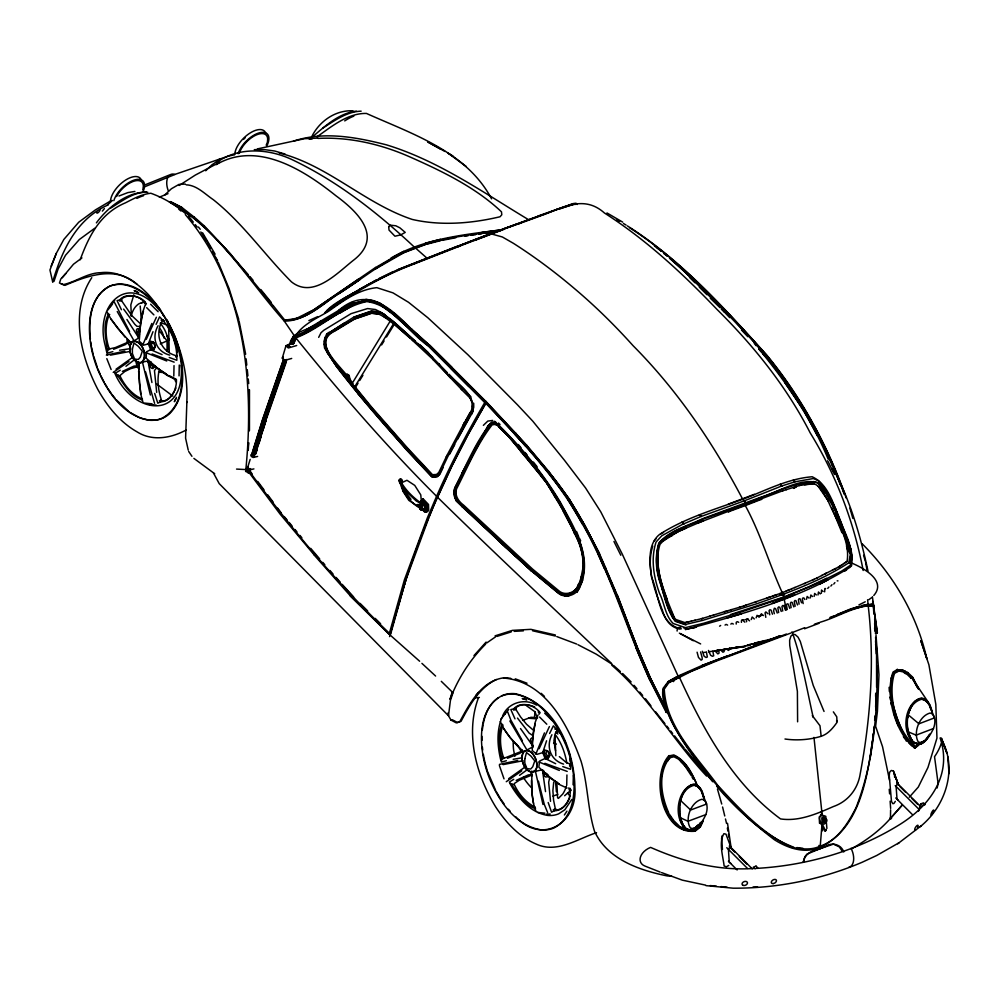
<?xml version="1.0" encoding="UTF-8"?>
<svg xmlns="http://www.w3.org/2000/svg" width="999" height="999" viewBox="0 0 999 999"><rect width="100%" height="100%" fill="white"/><g stroke="black" fill="none" stroke-linecap="round" stroke-linejoin="round"><path stroke-width="1.5" d="M736.213 624.063L736.226 622.365L737.25 621.64L738.711 622.302M741.42 622.365L741.433 620.679L742.444 619.929L744.867 622.202M570.516 758.378L570.591 769.292L562.762 766.583M790.933 633.029L716.408 661.038L691.046 671.503L668.706 682.866L664.273 689.035C665.821 726.585 696.827 756.593 717.769 785.364C739.61 808.99 762.349 833.915 792.082 847.464C801.435 848.95 811.388 850.436 820.241 846.078L822.077 823.576M751.248 619.542L752.185 617.007L754.32 618.993M756.131 617.832L757.067 615.309L759.19 617.27M582.842 562.012L582.917 556.356L580.656 545.666L574.188 532.554M906.93 726.148L907.017 720.341M907.217 720.154C906.505 728.333 907.492 738.261 914.659 743.481M559.078 783.903L551.098 778.596L538.848 767.207L539.522 761.101L545.079 758.466L548.064 758.528L549.512 755.531L547.864 751.373L546.153 750.336L544.805 750.299L542.757 752.622L536.85 754.382L532.217 750.511L533.091 733.216L535.152 723.601M890.609 809.839L890.446 818.406C879.445 830.906 865.908 840.746 851.435 848.85M719.018 651.535L718.993 653.259L717.831 653.87L714.997 650.886L735.589 647.851M728.671 511.7L745.529 505.519L744.842 501.298L742.694 499.25C713.373 443.381 677.697 390.559 633.091 345.704A539.323 316.483 69.3 0 0 574.413 288.536A633.179 371.566 69.3 0 0 513.324 243.269L502.347 236.975L491.258 233.903L457.667 246.89M531.793 771.128L531.868 792.282L533.503 803.483M877.197 666.196C877.359 714.123 873.601 762.974 855.918 807.979C847.864 823.401 837.786 840.396 820.241 846.078L818.968 845.454L820.441 848.401L816.945 849.762M876.123 693.269L875.636 707.092M876.46 693.493L875.748 710.214M876.61 687.3L876.523 648.701L875.586 637.374M875.611 696.415L875.698 693.331M679.37 806.093L679.882 818.056M679.37 811.825L679.52 807.392M186.888 401.673L185.589 438.136L188.237 450.112M154.808 366.296L153.022 368.556L151.349 368.144L150.025 366.683L149.5 362.25M566.708 785.376L566.933 774.962M797.614 721.815L797.389 691.383L789.734 645.429L789.635 640.322L790.871 636.213L792.794 634.353L795.167 634.59L798.039 637.15L800.299 641.445L813.223 685.401L824.038 711.438M173.801 376.036L174.026 365.634M146.254 358.279L146.378 351.848L150.649 349.7L153.821 349.7L155.207 346.728L153.559 342.557L151.91 341.496L150.549 341.458L148.339 343.856L143.719 345.13L139.236 341.196L140.559 323.738L142.557 314.148M94.68 228.284L79.308 239.548L65.534 255.245L58.117 268.956L53.996 281.331L52.672 281.83C62.025 250.599 76.136 219.156 108.217 204.87M248.252 450.387L248.664 442.794M658.304 551.173C655.681 574.338 665.821 596.753 674.337 617.582M135.789 360.327L136.488 364.385L139.236 367.132M248.064 448.788L248.501 442.744M874.649 720.366L874.987 715.933M349.001 379.483L348.738 375.599L347.09 374.438L345.367 374.9C348.564 381.718 351.561 379.707 348.476 374.762L347.09 374.438M532.267 741.882L535.102 722.589L537.962 715.109M730.906 863.548L729.245 862.05L728.433 849.4L729.769 847.189L731.418 848.663L725.986 834.153L723.888 833.69C718.568 842.681 722.976 856.006 724.138 866.033L726.485 866.757L728.758 865.409M548.576 776.698L545.604 776.985L544.28 775.511L543.931 771.003M743.78 650.024L702.035 665.471L678.646 675.799L679.208 677.372L678.508 676.972L622.327 554.233L600.811 511.913L585.551 487.949L564.485 460.302L532.767 421.153L517.544 404.882L468.056 354.882L427.809 317.719L408.529 302.297L392.982 292.869L376.848 287.662C358.504 289.473 343.107 300.949 328.546 311.288C314.523 319.792 297.078 326.461 292.095 343.631M179.046 375.874L179.271 365.047M573.089 784.789L573.376 775.361M245.629 471.565C254.67 383.279 245.192 284.228 185.315 214.585M553.733 782.067L552.884 790.621L553.583 800.187L555.332 808.815L557.017 809.939C563.249 809.19 567.17 803.333 569.68 798.089M139.41 332.53L142.358 313.187L144.905 305.831M534.378 717.981L535.077 711.875L526.411 705.669M826.91 828.446L825.786 816.333L824.887 815.983L821.815 817.831L822.115 823.75L824.787 829.257M154.658 393.406L157.805 403.209L160.527 401.86C171.328 401.573 176.923 388.948 176.423 379.408L170.03 376.024M803.496 862.087C804.12 855.519 809.864 851.26 816.008 850.112M870.279 757.242L872.339 741.008M872.714 738.061L873.276 733.641M873.65 730.681L874.225 726.261M874.362 727.871C868.193 769.492 863.311 827.209 820.104 847.239C804.844 854.108 787.674 848.163 774.35 839.709C753.483 823.638 733.591 806.28 716.595 786.076M803.258 861.95L804.445 857.941M851.198 562.524C853.883 543.081 840.072 525.811 835.164 507.667M482.33 729.844L483.017 725.262M793.805 847.227C756.106 832.991 728.621 799.412 703.383 769.08C686.9 745.454 663.336 719.867 663.448 689.422L667.919 682.742L679.295 676.96C703.571 729.994 732.554 783.641 780.544 818.918C798.938 821.69 816.882 813.76 833.403 806.543C848.114 801.423 857.929 788.985 860.239 773.676C870.529 718.443 874.812 661.55 868.181 605.581L873.501 605.481L873.788 614.023M535.389 807.254C525.936 802.709 518.531 793.868 514.235 784.415L514.373 783.478L519.218 780.281L532.092 774.937L530.781 773.201M142.432 399.051C132.23 394.855 124.376 385.489 119.88 375.624L124.75 371.528L130.682 368.643L138.786 366.396M907.055 720.566L907.941 714.585L912.062 704.819M907.691 717.245L908.166 714.347M324.4 341.608L325.05 337.625M941.82 739.01L946.84 752.996L941.882 740.159C957.541 768.993 945.616 805.506 921.403 825.674L919.904 826.822M679.632 804.657L680.406 800.336L690.646 810.014L706.63 804.033L701.91 792.432L703.446 797.602M679.432 806.318L680.619 800.099M703.308 820.691L700.349 826.935L695.192 831.18C661.4 835.176 650.449 775.848 668.968 755.631L670.429 756.83C657.33 772.614 660.926 795.266 668.668 812.637M581.143 577.085L582.929 568.131M167.482 350.624C169.905 341.034 166.521 330.569 160.202 323.177M142.882 314.036L143.431 311.139M636.9 647.215L651.011 679.869L667.257 712.2L666.283 712.487L667.482 711.638L651.273 679.782M128.446 339.947L128.371 343.931L130.619 347.29M937.149 787.999L938.111 783.491L934.54 756.705A14.148 3.584 -60.8 0 0 941.233 743.481M722.215 835.639L721.578 838.473L722.452 849.475M833.765 584.053L834.889 582.617M843.855 563.523L847.052 561.438C850.711 539.485 834.939 518.581 827.234 498.776M849.387 563.224L850.923 554.982L850.249 550.387L837.324 514.697L829.245 497.39L818.481 482.779C800.087 477.385 778.546 492.045 761.5 496.965L702.609 518.693C687.824 525.936 669.879 530.057 658.816 543.106C655.019 555.706 655.756 569.318 659.752 581.793C664.397 594.979 666.483 610.202 675.312 621.328L685.976 624.974M483.254 723.738C485.239 713.786 489.56 703.496 498.314 697.702M400.237 482.854L401.136 481.343L400.387 479.945M401.086 482.055L400.512 479.92L399.088 480.107M551.91 734.74C545.766 746.615 550.399 760.127 563.573 764.11M850.786 565.859C854.195 556.505 850.174 547.04 847.077 538.236M698.326 522.877L744.942 504.945C760.763 533.578 769.742 565.884 783.353 595.104L786.388 610.064M830.868 586.076L832.005 584.665M400.624 483.916L400.337 480.919L403.084 487.175L406.805 492.095L416.271 500.986L423.489 504.832C414.36 498.663 405.881 490.871 400.562 481.131M158.054 325.749C151.236 337.812 155.919 351.498 169.718 355.132M827.746 588.374L828.945 587.012M390.584 634.315L405.831 579.982L390.309 633.378L389.398 633.266L404.37 579.957L427.36 517.894L436.588 496.278C450.711 464.048 467.02 432.829 484.79 402.472L428.796 346.303L410.564 330.02M389.56 636.588C402.122 588.811 417.295 540.996 438.037 496.303L452.235 465.459L468.519 433.828L485.826 403.271M579.72 582.13L581.381 576.46M580.869 584.827C592.357 555.394 573.888 527.534 560.464 502.435C542.582 472.465 519.78 445.179 494.567 421.241M582.792 579.932L577.06 592.37M471.59 410.114L472.577 403.159L470.129 398.264M522.015 749.899L521.428 751.972L519.717 753.383L507.442 758.278M555.681 763.698L545.079 758.466L542.757 752.622L546.578 740.771M652.759 546.041C645.779 567.919 654.832 590.309 662.524 610.689C664.947 619.093 670.466 627.934 679.944 628.92M471.603 414.373L473.738 407.28L473.701 403.259M133.841 294.78L130.819 304.92L131.393 315.497M291.696 358.441L284.603 360.452L282.28 358.129L285.989 345.679L293.406 342.22M441.308 681.343L452.21 691.995L450 699.412C457.992 678.771 469.88 659.79 485.614 644.155M784.989 739.01C796.927 740.709 809.602 739.797 821.166 736.3L819.979 725.724L812.299 715.584M918.593 811.088L920.741 803.895L923.426 802.884L925.136 804.582L922.439 805.594L920.741 803.895M255.794 453.996L257.13 449.575M258.903 443.681L261.126 436.313M262.912 430.419L266.021 420.092L254.982 454.158M705.818 814.61C707.592 809.927 708.066 803.458 703.92 799.887L701.91 799.275C691.096 801.847 684.465 818.855 690.384 827.959L692.332 828.521C699.263 827.459 703.184 820.429 705.818 814.61L687.999 821.278L679.807 817.482C680.931 822.889 683.366 829.52 689.485 830.731M314.385 555.144L279.982 513.961L248.464 471.715L247.252 472.09L246.491 471.216L250.162 459.403M251.536 454.97L262.537 419.555L283.466 359.465M246.491 471.216L248.139 466.645M251.81 454.845L262.812 419.418L283.741 359.353M247.252 472.09L248.339 468.881M252.759 454.383L263.474 420.167M247.615 472.165L248.576 468.918M253.122 454.458L263.699 420.217M246.765 471.078L248.439 471.491L249.35 468.531M254.395 452.31L264.473 419.855L285.377 359.84M248.127 473.164L249.5 468.731M254.083 453.983L264.635 420.055L285.527 360.04M389.398 633.266C337.762 584.003 291.496 529.27 249.575 471.565L250.499 468.593M249.488 473.289L250.399 470.379M255.844 452.859L266.021 420.092M933.453 728.533C935.264 723.875 935.951 717.444 931.98 713.698L930.044 713.049C919.317 715.883 912.949 732.567 918.231 741.907L920.067 742.482C926.96 741.37 930.743 734.277 933.453 728.533L916.133 735.139L907.716 731.63C908.99 736.962 912.124 742.869 918.031 743.88L921.203 743.381L924.3 741.445L927.122 738.186M909.889 709.053L908.016 714.647L918.955 723.8L934.49 717.881L929.782 706.106L931.056 710.002M896.99 670.017L902.834 670.142L905.206 671.316M897.189 669.405L897.839 671.615L897.452 669.392L893.044 672.077C884.689 694.367 895.254 733.653 914.959 748.139L919.604 743.568M535.839 754.133L544.455 732.904M826.273 829.52L825.174 831.056M680.494 800.374L682.417 794.817M263.311 420.429L284.24 360.339M263.986 418.706L284.39 360.102M263.674 420.504L284.615 360.152M265.309 420.941L286.713 359.465M266.521 418.631L286.413 361.551M156.356 317.27L146.254 339.36M825.923 829.932L825.474 831.131L824.325 830.544C823.026 826.573 814.784 815.034 823.7 815.484M667.657 761.051L670.429 756.83M478.309 698.176C465.022 734.24 476.236 774.974 495.554 806.705C505.644 822.239 518.843 836.7 536.188 844.08C556.818 853.733 577.497 838.873 596.54 832.666M501.91 723.913C497.889 734.977 498.364 747.989 502.322 758.94L522.564 750.936M501.823 717.719C496.341 731.38 497.44 746.715 500.924 760.726M556.992 729.008L554.907 729.07L557.679 728.87L554.932 734.64L553.921 740.896L555.506 750.749M162.075 354.62L150.649 349.7L148.339 343.856L152.984 331.693M406.368 578.546L428.821 517.919M142.857 344.817L151.86 323.439M164.323 320.804L162.65 320.204C154.071 333.953 160.477 352.222 176.761 355.806L177.347 355.382L175.637 356.955L176.761 355.806M138.923 329.22L138.112 331.343L139.473 334.303M851.348 566.158L851.56 565.621A3.072 2.048 -61.3 0 0 851.685 565.084M549.413 726.56L539.11 748.726M420.542 509.265L421.628 506.481M830.194 617.919L850.436 609.74L867.769 605.082L868.106 604.208L850.736 608.878L837.237 614.485M429.395 516.471L436.863 497.714M51.099 266.134L56.356 253.284L63.836 239.46L78.721 222.228L95.429 209.89L111.401 200.487M293.419 343.119L295.854 337.887C320.816 328.446 340.372 307.068 366.72 301.586C393.294 304.92 407.979 332.255 428.796 346.303M503.021 724.949C499.275 735.102 499.962 746.927 503.384 757.092L504.12 757.642M56.356 253.284L49.95 269.992L52.672 281.83M96.379 222.864C107.63 207.642 126.486 192.083 146.279 192.095M109.103 315.072C104.795 325.462 105.494 337.787 109.028 348.301L109.778 348.851L115.26 347.615L127.273 342.495M289.71 344.468C292.095 329.295 311.8 330.819 320.679 321.066M289.985 344.368L293.906 335.701L294.418 336.95L307.143 330.956M291.633 342.645L294.043 337.1L306.206 331.106L352.547 303.521L366.333 300.362L374.288 301.71M291.209 343.768L293.506 338.361M291.433 343.818L295.117 336.7L292.432 343.494M292.183 343.531L295.042 336.788L292.307 343.743M293.107 344.38L295.854 337.887C340.234 392.857 386.513 446.378 436.588 496.278M293.806 343.544L296.553 337.05L308.491 331.418L354.832 303.758L368.643 300.662M159.503 369.393C156.556 379.495 158.441 391.158 161.676 400.886L162.662 401.148C167.919 400.649 171.466 396.079 174.026 391.87M891.12 678.284L892.944 674.263M311.388 137.437C318.756 121.691 335.164 109.865 352.972 110.814M703.096 820.541L700.174 826.685L695.279 830.718C662.449 834.327 651.273 775.998 669.842 755.818M80.182 259.79C89.061 235.527 100.437 213.311 125.474 202.822C133.491 198.714 141.721 194.193 150.824 193.244C163.237 197.727 175.187 204.683 185.24 213.349M549.7 777.547L548.663 782.317L550.536 801.335M420.179 502.247L423.214 498.901L428.509 504.495L428.683 510.002L427.672 511.613L425.562 512.025M446.416 456.58L438.511 473.014L436.563 474.912L432.08 475.124L408.691 450.237L371.253 407.629L339.435 368.132C330.831 358.054 315.622 338.486 334.515 330.844L353.983 319.031L371.266 313.124L378.484 313.923L383.678 316.608M472.664 410.951L447.689 456.868L439.373 474.288L437.062 476.535L433.716 477.122L431.705 476.735L406.456 449.85L358.179 393.968M443.081 467.619L439.872 474.313L437.512 476.623L432.03 476.81C398.726 441.758 366.571 405.532 337 367.245L324.538 348.014L323.963 343.094L324.812 337.887L326.76 334.265L354.033 316.983L371.566 310.989L377.672 311.651M701.223 822.002L699.325 825.986L694.867 829.657L690.321 830.306M576.261 589.048L578.733 583.753M580.506 585.439C578.146 594.954 564.86 599.625 557.579 592.569L531.056 570.591M176.486 397.327L174.338 401.71L175.911 398.688M326.461 334.64L345.005 322.64M156.081 324.375L159.578 316.858C171.066 327.934 177.46 344.355 176.823 360.277L169.231 357.48M502.46 716.408C507.38 702.921 524.512 697.639 536.525 705.132M571.765 799.475L564.885 809.727L558.703 813.823A61.389 36.026 69.3 0 1 547.727 815.409C530.444 812.799 518.206 798.014 510.027 783.653M174.675 390.584L175.949 388.012M318.669 337.375L321.016 332.717L323.813 330.257L351.061 313.661L367.557 308.566L375.449 309.515L381.98 312.824L393.069 321.166L431.481 356.381L447.402 372.777M549.612 733.478L553.346 725.873L560.739 733.741M446.278 456.768L447.015 455.407M462.812 425.674L463.548 424.313M463.349 424.637L464.135 423.226M664.672 764.31L665.796 762.2M446.79 455.744L462.924 425.524M449.65 454.17L454.707 444.655M457.604 439.223L473.189 410.926L472.515 412.075M461.925 473.201L487.549 426.785A10.115 7.805 87.8 0 1 497.539 424.088C529.458 456.705 558.953 493.031 576.51 535.551C586.463 551.56 590.159 592.694 564.16 595.429M478.796 441.708L454.62 488.486L453.908 492.245L454.47 496.69L456.293 500.949L462.637 507.167M578.371 584.665L579.994 581.393M909.789 709.203C912.037 704.283 915.796 698.676 921.815 698.626L925.049 699.65L927.934 702.16L930.294 705.993M929.17 734.852L924.275 741.845L920.928 743.943M929.919 733.928C927.646 738.998 923.688 744.692 917.482 744.492M682.205 795.054L684.839 790.409M700.199 822.714C698.114 826.985 694.143 831.018 689.06 830.718C672.165 822.764 675.861 788.223 694.043 783.99C701.173 785.589 703.583 793.793 704.233 800.187M463.848 423.688L464.572 422.44M465.709 420.429L468.231 416.034M469.093 414.498L471.778 409.815M401.948 482.829L402.41 480.119M467.395 417.457L470.179 412.624M464.223 423.014L466.271 419.468M121.553 300.649L121.99 298.614C128.846 293.506 139.71 296.091 145.255 302.01L144.443 302.148C138.936 295.504 126.286 292.757 119.955 299.6L119.768 301.149L121.553 300.649L131.781 315.634L139.698 323.039M533.016 729.894L526.56 724.263L520.516 716.882L515.896 709.452L516.346 707.404C520.242 703.97 525.936 704.382 530.644 705.556M577.21 204.47L575.774 203.234L573.164 203.596L538.224 215.946M264.897 422.24L265.809 420.754M390.172 321.166L351.898 383.853L352.984 383.891M109.84 306.73L114.685 300.524M358.029 383.229L355.594 387.187L354.508 387.15L393.556 323.726L394.642 323.776M359.652 380.582L362.912 375.299M381.63 344.905L384.066 340.946M386.513 336.988L393.831 325.087M504.607 714.46L508.728 709.427M673.451 681.618L674.924 679.233M145.417 305.145L146.353 303.646L144.443 302.148L144.605 303.721L145.542 303.134M426.186 511.088L427.472 507.804L427.147 505.269L422.24 500.249L420.417 501.486M500.711 719.442L505.369 713.473M564.373 814.984L566.945 811.163M91.783 277.66C69.605 311.326 80.532 356.094 97.84 389.473C107.305 406.356 119.955 422.165 137 431.83C152.273 441.558 171.079 438.199 186.189 429.995M107.805 310.09L112.475 304.121M539.073 714.21L540.122 712.649C534.465 704.982 521.203 701.011 513.948 708.541L513.673 710.114L515.896 709.452M895.329 801.36L893.868 803.521L892.731 803.621L891.483 801.46L889.26 775.549L889.56 772.352L891.27 770.454L893.393 770.953L898.501 785.139L893.393 770.953M576.61 588.174C572.664 593.706 563.636 595.579 558.491 590.484L532.542 569.043L463.586 505.119C458.516 501.448 454.408 495.292 456.568 488.861C467.669 467.232 477.21 443.943 492.17 424.812L495.217 424.413M576.423 588.798C572.427 594.83 562.737 596.915 557.255 591.52L531.293 570.054L498.414 540.147L456.643 500.511L454.932 496.515L455.069 488.811L462.35 473.613L487.699 427.522L491.008 424.35L494.655 424.001L497.127 425.075M151.286 343.681L152.422 342.083L154.42 343.594L155.282 346.703L154.133 348.301L152.135 346.79L151.286 343.681L153.771 342.719M868.256 605.094L867.407 606.268L873.501 605.481C854.407 605.681 837.811 617.232 819.854 622.315M668.131 681.668L678.646 675.799L668.131 681.668L663.061 688.386C660.726 701.448 668.681 713.823 673.888 725.262C682.729 743.094 694.867 758.815 707.205 774.312M666.932 598.826C660.789 581.543 654.133 562.737 660.002 544.38C666.745 536.401 676.835 532.255 686.201 528.084M804.944 856.717L806.518 854.644M663.523 540.746L678.583 531.418M109.74 314.523L108.429 314.31C101.861 326.398 106.718 340.397 107.642 353.084L112.837 351.623M102.36 211.114L104.395 208.604M825.286 823.426L825.948 822.627M62.138 277.759L73.476 264.223L81.943 257.904M475.699 695.641L478.496 692.382M654.283 540.846L656.093 538.736M542.757 752.622L544.805 750.299M684.64 790.609L687.799 787.05M695.454 827.484L697.552 825.261M698.626 824.637L695.804 827.846L692.744 829.707L689.622 830.119L686.113 828.72L681.256 822.327M698.788 824.824L695.754 828.258L692.432 830.269M902.234 805.044L890.446 818.406L902.259 805.107M909.277 797.214L918.293 787.075L927.971 767.444L936.95 738.111L935.826 704.37L928.908 664.797L920.803 640.659L926.797 658.603C916.845 614.81 893.718 575.337 862.1 543.718M473.976 655.594L486.113 642.082M327.085 310.527L343.082 298.838L376.036 280.107M148.339 343.856L150.549 341.458M65.822 273.601L60.802 278.996L59.453 283.017L63.374 284.59C76.274 281.793 87.213 272.864 100.849 272.677C119.53 270.467 135.876 281.518 148.214 294.43C174.238 323.801 188.761 363.161 186.801 402.535M287.687 345.404L287.475 346.715L290.01 346.641L288.736 345.367L287.687 345.404L289.485 347.202M282.28 358.129L283.229 357.105M248.052 466.583L247.103 467.607L249.425 469.93L253.921 468.893M873.788 595.491C887.324 580.069 861.65 567.17 850.823 562.687L851.598 563.623A3.072 2.048 -61.3 0 1 851.71 564.073M421.853 500.312L423.214 498.901M569.38 791.558L564.622 795.741M325.786 311.788L324.563 312.999C352.672 293.606 382.392 275.637 414.622 263.786M438.736 472.652L436.85 474.475L432.517 474.7L407.48 447.939L371.753 407.255L354.52 386.151M483.366 425.349L487.799 421.091L492.719 420.442M491.383 424.425L488.124 427.56L479.445 442.357L462.787 473.613L455.532 488.798L455.382 496.341L457.067 500.262L498.813 539.86L531.693 569.767L557.642 591.233C562.599 596.091 570.167 594.655 575.124 590.646M205.694 170.767L211.938 164.823L220.492 159.028M164.373 195.305L171.428 188.736L178.946 184.415L185.327 184.078M107.255 205.145L112.388 200.499M313.137 136.314C325.674 125.549 339.248 113.174 356.306 111.126M328.958 332.317L326.76 334.265M679.295 676.96L667.919 682.742M867.332 604.882L873.401 604.108L873.925 613.374M500.112 230.819C471.665 234.927 442.357 237.138 415.459 247.977C387.025 257.617 364.136 277.959 338.936 293.569L359.865 279.508L338.936 293.569C323.351 303.584 308.803 318.206 289.485 320.267M824.387 824.05L820.204 823.139L820.978 822.489M161.676 400.886L160.527 401.86L159.34 400.849L160.989 400.012M109.778 348.851L108.416 349.975L107.705 349.076L109.028 348.301M132.642 341.72L138.824 337.887L136.314 330.257L137.225 328.746L140.022 329.033M694.78 830.119L699.5 826.235M850.486 567.032C800.361 598.326 742.207 614.248 685.601 629.545M134.927 359.365L125.949 366.258M317.033 136.788C331.581 126.536 347.902 112.999 366.446 113.436C412.225 134.016 466.346 151.361 491.558 198.851M705.943 885.638L733.166 888.186C777.322 888.423 821.39 879.52 862.05 862.312L876.697 855.494L899.125 842.706M897.714 843.793L921.403 825.674M390.309 633.378L389.111 634.278L350.249 595.741L314.273 555.157M917.444 744.842L915.534 746.278C896.777 731.443 887.124 695.666 894.492 673.476L898.051 671.303M918.843 745.067L915.696 747.427C905.406 742.082 901.697 729.495 897.577 719.305C892.706 704.745 886.737 687.349 893.993 672.627L897.989 670.192M249.263 472.589L250.462 471.69L252.285 474.113M868.83 599.712L871.59 597.677M519.542 775.336L526.523 770.217M556.018 809.689L551.573 812.224L548.189 802.522M128.946 361.476L113.212 372.427M513.736 779.32L509.353 782.105C517.619 791.22 523.101 804.195 535.601 808.815M132.505 357.43L116.059 369.193M120.205 370.217L115.584 373.089C123.476 382.704 129.395 396.203 142.42 399.975M521.803 770.841L506.268 781.717M570.616 765.159L569.53 765.921L571.103 764.61L565.884 762.2L559.34 756.605M525.437 766.757L508.653 778.658M339.81 292.819C322.552 303.309 305.894 321.166 284.328 321.116C247.814 280.257 218.431 228.846 169.355 201.91M486.625 643.031L495.529 636.863M306.406 313.911L313.524 310.04L375.587 267.445M730.831 624.088L731.88 623.364L733.341 624.038M734.502 647.702L733.466 648.413L731.992 647.739M739.173 647.34L740.209 646.615M216.171 164.673C257.267 140.384 303.733 169.992 335.914 195.742C359.303 212.887 383.291 237.762 352.984 260.627C336.613 273.614 313.037 298.951 291.446 281.855C264.723 255.12 243.019 223.289 213.274 199.663C204.895 194.043 196.815 185.177 186.214 184.84M110.24 208.341C121.616 201.486 133.891 191.358 147.777 192.258M323.089 127.922C334.615 120.567 347.04 111.526 361.151 111.164M329.732 309.091L344.18 299.875M218.456 161.264C239.785 146.878 268.494 148.826 291.159 159.203C337.138 180.881 377.622 212.712 414.56 247.302L414.722 248.601L403.808 252.722L375.612 268.893M151.036 361.925L151.299 365.047L153.147 367.095L154.72 366.046M359.091 278.709L313.561 309.94L296.803 318.206M499.4 764.41L517.707 760.501M719.592 626.186L720.654 625.474M838.685 566.92L842.482 564.51M841.233 565.334L838.336 567.107M793.393 487.999L796.166 486.188M793.83 488.399L796.24 486.825M842.02 564.71L844.317 563.324M179.183 185.464L195.292 175.087L219.792 162.2M106.344 355.12L124.838 351.149M725.037 625.074L726.111 624.387L727.609 625.099M806.817 854.182L823.763 847.164M914.972 701.448L918.193 699.437L921.503 698.925M920.866 743.019L923.95 741.083M924.112 741.058L920.903 743.069L917.594 743.593M375.562 267.557L403.758 251.298M845.017 562.712L847.065 561.463M340.322 312.912L354.021 304.658M894.867 672.127L897.514 670.516M571.515 593.768C593.731 575.287 580.744 540.859 568.843 519.905C550.936 484.078 525.037 452.859 497.152 424.375A9.94 7.667 87.8 0 0 487.325 427.035M687.549 787.312L691.021 785.089L694.305 784.665L697.439 785.776L700.212 788.386L702.422 792.332M695.616 827.459L692.394 829.332L689.185 829.819M353.646 317.395L371.203 311.376L378.771 312.2L384.79 315.309L395.604 323.464L415.534 341.271M305.582 330.095L352.247 302.372M305.994 331.393L321.241 322.29M306.281 331.581L340.172 311.263M295.042 336.788L293.157 336.363L294.28 337.325L307.192 331.256L353.546 303.659M338.561 310.427C367.582 285.602 390.584 308.167 411.988 329.558M339.011 311.713L352.31 303.821L367.332 300.499M339.298 311.9L352.597 304.008L366.308 300.861L373.214 302.06M668.706 755.968L673.763 754.932C686.688 760.776 692.844 775.037 698.214 787.349M686.213 767.182L678.621 759.19L673.975 756.792L670.142 757.654M320.841 322.465L339.398 311.538M917.244 687.337L912.137 677.846L911.15 678.309L912.124 677.834L907.941 673.751L904.482 672.015M358.716 289.86L363.174 287.25M844.792 571.078L846.59 570.029M661.013 533.878L663.523 532.442M364.073 286.925L371.278 282.817M821.64 814.672L819.205 816.982L819.53 823.276L822.09 823.738M353.683 292.819C344.48 298.226 332.442 303.958 326.024 311.513M503.384 757.092L501.698 758.004L501.411 762.1L506.368 760.726M555.432 733.041L559.215 731.006M828.109 579.77L819.242 584.403M824.287 574.25L826.373 573.201M826.048 573.364L821.665 575.536M372.889 281.943L398.701 269.255L457.53 246.104M390.996 258.054C424.775 238.311 464.423 234.69 502.397 229.683M532.879 737.125L530.556 739.085L530.631 741.108L533.254 746.653L526.935 749.962L509.84 720.991M496.378 679.495C479.333 687.562 469.555 705.306 461.038 721.315L457.579 722.552L452.347 719.792L450.999 720.079L448.489 715.759L219.206 483.616L213.511 473.089M832.342 570.167L834.64 569.005M822.115 575.337L816.495 578.221M118.968 196.004L127.86 192.595L134.89 191.433M817.12 577.934L813.71 579.507M122.353 371.403L133.953 366.121L136.051 365.934L139.123 368.993M378.946 278.559L393.319 271.541M834.977 568.806L838.798 566.895M834.19 569.205L835.439 568.606M825.911 573.401L832.804 569.967M516.208 780.394L528.259 774.924L530.444 774.712L532.28 775.736M858.878 604.944L865.234 601.785M826.635 578.259L808.066 587.125L784.015 596.927L730.444 614.597M555.332 808.815L553.246 809.814L554.52 810.788C565.147 810.526 571.391 798.014 570.192 788.423L568.369 788.049M293.906 335.701L294.318 337.3L307.192 331.256M821.166 736.3C828.009 734.015 832.741 728.358 836.787 722.689L836.638 720.579M678.596 676.56L715.846 660.589L786.325 634.065M812.886 579.845L794.567 587.637M308.853 320.617L317.794 316.596M160.24 343.918L167.045 340.896L159.703 331.318M703.009 520.904L679.907 530.744M819.342 623.189L804.57 628.758M143.544 187.225L176.311 173.926L228.434 156.094L234.378 154.808M784.015 596.927L782.766 592.507L786.575 590.884M812.437 580.044L814.16 579.308M796.315 484.652L783.129 488.811L745.566 503.696L702.547 519.255C687.849 526.423 670.117 530.569 659.04 543.419C655.406 555.407 656.031 568.406 659.715 580.294C664.485 593.793 666.57 609.34 675.399 620.903L685.701 624.425L702.796 620.342L756.942 603.696C788.561 592.644 820.554 581.093 848.775 562.812L850.274 554.82L849.375 549.525L835.326 511.138L826.41 494.255L818.081 483.329L813.835 481.543L796.328 484.652M786.126 591.083L788.236 590.172M397.452 269.955L486.126 235.202L538.536 216.046M804.47 583.641L805.406 583.241M794.567 594.954L772.202 603.396M789.023 589.872L792.157 588.573M835.838 615.197L857.279 606.818M787.786 590.372L789.485 589.672M145.729 184.553L168.856 175.225M159.328 197.153L167.994 193.669M819.929 848.725L833.466 844.105L839.272 846.865L842.482 851.485M783.116 490.609L746.315 504.483M702.035 665.471L726.385 656.268M791.707 588.773L795.029 587.437M784.827 593.818L780.694 595.379M785.888 596.69L781.705 598.276M413.711 264.123L459.59 246.166M474.625 240.434L504.345 229.208M754.357 494.318L728.246 504.17M763.873 642.032L779.982 635.726M458.066 246.316L399.413 269.393C373.826 281.069 347.265 294.842 326.049 312.038M745.529 505.519L761.438 499.313M743.818 649.862L779.932 635.913M791.77 632.042L792.319 632.517L804.707 627.697M760.976 499.525L761.8 499.175M824.974 846.727C831.493 841.795 841.133 844.192 843.768 851.972M782.929 592.444L781.268 593.081M457.767 246.216L471.54 240.971M472.939 240.434L517.494 223.863M458.578 246.116L472.964 240.634M473.688 240.359L486.663 235.414M416.084 248.089L425.636 244.48M296.691 345.504L288.311 348.002L285.989 345.679M255.644 452.659L251.76 454.133L250.811 455.157L251.373 456.531L253.134 457.48L257.63 456.431M252.297 456.193L254.508 455.357L254.308 456.668L251.985 455.432L254.508 455.357M669.168 536.75L672.09 535.639M781.505 592.994L779.782 593.631M547.539 756.393L549.363 756.68L549.7 754.133L548.226 751.31L546.391 751.023L546.041 753.558L547.539 756.393L549.712 755.569M501.548 229.62L486.7 235.19L520.966 222.977M502.897 229.121L558.341 209.066M522.614 720.404L530.993 717.282L537.674 717.769M552.959 796.128L557.804 794.305M728.271 511.85L729.158 511.538M830.082 617.345L834.477 615.759M519.043 223.701L541.383 215.584M542.807 215.085C563.861 207.03 584.353 195.03 604.432 212.987C646.228 239.785 682.754 273.564 716.945 309.353C753.758 345.791 786.5 386.551 810.164 432.817C836.175 475.137 853.845 521.74 863.173 570.491M766.857 598.076L773.313 595.804M770.429 596.815L745.366 605.357M814.372 624.275L818.506 622.802M113.586 349.3L125.399 344.58L127.035 343.194L127.123 338.748M559.827 208.916L571.952 204.633M556.68 209.478L576.723 203.546M294.318 337.3L295.167 336.988L284.328 321.116L286.051 319.992L284.777 320.005M772.826 595.966L774.612 595.354M755.094 602.247L756.206 601.885M743.731 605.918L745.866 605.207M774.113 595.516L776.36 594.767M775.861 594.929L779.944 593.568L782.816 594.617L783.953 596.952M141.371 302.809L144.068 301.91M144.505 301.873L139.123 303.659A36.464 21.404 69.3 0 0 131.144 316.208M744.23 605.756L739.173 607.392M758.129 616.146L762.487 614.747M153.147 367.095L155.644 366.308M786.113 489.747L796.24 486.476M495.104 635.839L512.375 630.381L530.894 629.345L555.382 635.002M496.953 636.413L511.238 631.892M568.556 205.282L571.003 204.533M782.654 490.809L786.563 489.535M702.185 618.518L710.339 616.008M724.45 611.713L725.499 611.388M713.286 615.122L724.937 611.55M701.523 618.718L702.684 618.356M709.852 616.158L713.773 614.972M727.235 610.901L731.468 609.615M795.791 486.675L800.074 485.339M739.934 607.155L730.981 609.777M741.47 613.786L726.748 618.069M724.999 611.538L727.734 610.739M667.532 712.012L666.695 712.25L650.474 680.294M799.625 485.539L801.548 484.927M533.866 771.715L542.407 769.73L543.731 773.288M692.844 628.121L696.415 627.135M347.54 374.413L345.367 374.9M140.01 326.611L136.875 326.273L134.815 324.288L123.626 309.091M745.704 619.542L748.026 618.918M140.847 362.412L147.989 360.964L149.4 364.498M133.441 341.321C142.57 340.497 148.489 356.93 141.221 362.5L139.136 362.837C131.019 360.377 127.685 349.575 131.081 342.532C138.037 337.774 143.931 347.914 144.468 353.858A11.389 6.681 69.3 0 1 138.486 362.737C130.807 359.652 126.486 347.39 132.78 341.221L134.153 341.134M425.399 243.219L440.484 239.36M427.147 244.093L440.759 240.609M673.476 616.583L675.911 619.505L685.064 622.677L688.948 621.69M293.394 141.171C323.676 131.019 356.119 137.175 386.213 144.78C438.024 160.527 482.392 191.933 528.334 219.555M399.612 479.62L399.55 482.33M422.24 500.249L422.365 500.212A8.866 5.619 76.3 0 0 421.353 501.261M773.663 638.448L754.17 643.219L765.808 640.784M292.145 319.193L284.752 320.105L273.351 305.781M749.924 645.342L715.134 650.861M691.083 621.228L695.154 620.204M257.267 148.938L304.645 138.686L317.982 138.099M694.655 620.367L702.01 618.556M685.039 622.652L691.57 621.066M514.235 784.415L512.35 784.864L512.15 783.728M292.108 319.293L296.84 318.107M110.477 355.144L130.12 351.398M352.722 303.646L367.345 300.175M503.071 764.61L523.039 760.726M876.51 632.979L877.347 632.829L872.389 596.653M861.887 605.556L873.401 604.108M504.795 677.697C481.755 680.169 469.717 703.508 459.79 721.665L456.331 722.901L450.999 720.079M694.23 627.597L685.277 629.445M119.88 375.624L118.369 375.936L118.257 374.762M741.608 620.354L744.342 619.817M822.065 823.101L820.204 823.139M442.27 240.322L455.856 237.725M747.464 645.029L757.891 643.081L747.314 645.042M735.239 647.277L738.261 646.715M513.186 759.302L521.628 757.879M119.593 350.224L130.644 348.589M572.002 204.221L575.461 204.408M703.746 652.497L706.443 652.097M708.553 651.81L745.404 646.44L715.184 650.824M669.355 755.581L670.204 756.255L674.213 755.669C685.526 760.714 691.296 772.826 696.365 783.478M464.997 236.201L468.069 235.752M471.141 235.314L475.749 234.64M478.821 234.203L481.893 233.754M804.532 484.69L813.361 483.441C821.016 486.088 824.15 494.905 828.446 501.136L818.356 486.525M690.709 785.376L693.98 784.952M486.288 233.179L490.684 232.605M493.618 232.23L496.54 231.843M495.516 421.74L491.496 422.265C475.711 441.471 466.308 465.571 454.857 487.612C453.471 492.232 454.308 497.14 456.693 501.286M481.693 232.467L502.372 229.782M801.098 485.127L814.347 483.766M678.508 676.972L677.772 677.072L679.208 677.372M877.347 632.829L872.676 601.223M875.249 633.129L876.76 632.954L875.524 623.913M515.796 708.341L510.851 709.59L514.985 718.855M482.679 233.104L496.278 231.656M568.106 595.167L564.472 595.491L560.626 594.405M309.24 139.223L312.138 138.961M317.932 138.411C349.263 136.801 380.844 144.118 409.428 156.718C441.845 171.041 475.736 187.387 501.486 211.85L501.798 214.76L500.049 216.758C471.628 223.501 440.959 226.036 412.237 219.43C364.86 203.646 328.172 165.335 279.258 152.972M565.147 596.116L568.968 595.766M474.75 697.789L479.383 697.489M150.649 349.7L153.821 349.7M514.198 631.356L523.389 630.844M680.806 627.397L678.483 627.509L677.285 629.495A3.072 2.048 -61.3 0 0 677.135 631.043M545.079 758.466L548.064 758.528M121.453 299.538L117.07 300.587L121.453 309.752M249.538 469.155L250.587 469.118M422.24 504.682L417.307 504.57L421.328 508.566M754.033 868.431C718.293 871.078 683.054 861.75 650.599 847.389A14.148 9.478 -24.3 0 0 640.434 857.13A14.148 9.478 -24.3 0 0 645.017 866.096L660.152 872.077M757.08 868.356C806.38 865.459 855.444 851.573 897.751 825.748C929.033 807.042 952.871 775.611 940.121 737.999A14.148 3.584 -60.8 0 1 941.682 741.67M753.034 887.012L757.604 886.887M156.181 405.094L148.564 404.295M546.528 814.098L550.224 814.01M254.283 149.663L264.723 149.638L274.737 151.024L285.04 154.058M246.89 469.63L236.551 469.08M544.942 813.198L537.612 812.424M152.048 403.846L144.718 403.084M837.174 580.844L837.961 580.869M898.276 800.311L897.027 799.225L896.103 786.45L897.152 783.953L898.101 784.14L894.405 774.038M825.624 588.586L824.799 588.561L824.662 591.87M547.452 775.236L545.978 773.226L548.314 775.261M162.65 320.204L161.014 320.105L163.337 320.067M528.496 718.219L535.189 718.706M671.778 876.31L667.157 875.911C639.185 870.229 607.017 859.103 594.442 831.068C587.512 808.328 587.912 784.165 581.093 761.338C568.406 725.836 545.904 681.306 503.546 678.046M710.202 885.576L716.333 886.163M720.941 886.6L727.072 887.187M158.529 372.065L164.598 372.702M506.281 677.859L510.751 678.346M796.84 847.577L802.884 848.288M249.575 471.565L250.462 471.69M897.776 669.705L903.346 670.429M900.136 670.853L902.759 671.203M898.101 670.816L905.032 672.327M890.159 817.919L891.52 818.556L889.659 818.755M378.808 314.086L371.653 313.286L354.42 319.18L335.09 330.894C308.167 343.656 347.252 370.504 352.61 383.753M683.566 627.847L686.313 628.296M681.355 628.808C658.453 624.787 659.215 594.155 651.535 577.047C649.712 563.086 647.24 544.43 659.565 534.428C685.039 518.019 714.447 509.527 742.694 499.25C765.409 490.671 787.612 478.683 812.187 476.76C830.119 485.127 834.452 508.666 842.12 525.462M686.35 829.632L688.998 830.082M400.499 482.842L399.038 481.106L399.712 479.133C402.897 478.846 401.323 485.526 399.538 482.117M365.921 299.275L373.027 300.512L380.032 303.084L394.305 313.773M371.541 300.911L374.338 301.398M366.496 300.474L373.451 301.698M366.046 300.674L372.977 301.873L380.032 304.57M371.403 301.161L374.175 301.673M526.485 699.412L522.252 698.551L526.748 700.012M705.606 885.139L682.317 880.144L661.538 872.577M532.554 630.756L555.344 636.026M154.395 366.446L155.794 366.783M424.725 510.764L426.623 509.228L426.91 506.306L421.853 500.636M424.737 511.413L425.399 511.588M424.612 511.451L426.311 511.063L427.197 509.665L427.023 505.294M921.328 698.925L923.613 699.587M924.774 700.212L921.677 699.238C905.494 703.521 904.02 728.271 912.137 740.484M914.41 742.594L917.694 743.518M917.894 744.492C899.799 737.949 903.158 702.21 921.553 697.964C928.758 699.238 931.543 707.329 932.329 713.736M566.883 787.986L559.74 784.69L544.692 773.214M531.98 705.993L534.627 706.855M553.583 743.156L556.368 744.093M140.971 418.194L149.326 420.217L158.317 419.717A72.677 42.645 69.3 0 0 169.88 413.424C184.203 398.638 184.228 375.824 180.807 356.793A71.578 42.008 69.3 0 0 174.575 335.527L168.956 323.451M173.814 378.708L166.995 375.287L151.836 363.861M158.154 368.631L156.443 368.044L154.458 370.579L156.681 392.357M693.806 784.964L697.052 786.051L699.762 788.598L701.985 792.707M697.152 786.338L694.155 785.264C677.984 789.422 676.435 814.073 683.953 826.523M686.301 828.683L689.298 829.744M160.814 322.689L167.807 325.249M375.724 301.898C396.853 311.775 411.65 331.83 429.957 345.991M375.649 302.21L381.131 304.22L394.193 314.048M373.301 301.573L380.182 304.096L393.381 314.048M533.104 735.739L529.133 733.091L517.482 718.069M515.222 678.821L527.01 683.216M556.768 636.563L576.723 644.068M559.34 770.441L538.948 761.962M700.636 643.93L679.357 633.166M137.238 291.758L134.141 290.559L138.674 292.707M166.746 360.989L145.966 352.647M61.114 283.816L64.972 285.377C87.487 275.687 115.834 265.384 137.038 284.303M152.048 353.971L174.163 362.15M820.579 814.859L821.665 815.309M544.905 763.323L567.22 771.428M176.136 205.594L180.095 207.293M400.587 478.808L401.561 479.233M494.368 423.913L497.514 425.412M175.936 205.682C204.845 222.253 225.861 249.937 247.989 274.338M383.504 316.533L386.188 318.182M139.76 417.769L130.045 412.462M903.92 671.765L907.404 673.451M904.657 671.003L908.216 672.789M904.32 673.026L907.129 674.4L911.2 678.371M914.06 747.702L914.959 748.139M170.442 202.66L178.646 206.743L189.498 215.684M385.239 314.935L379.195 311.813L384.028 314.31M170.354 201.573L181.868 207.442L194.193 217.12M170.317 201.673L181.843 207.542M578.021 644.742L596.141 654.108L612.412 664.46M683.94 828.833L685.014 829.42M683.291 829.295L684.44 829.894L682.105 828.533M681.081 634.053L693.256 640.709M441.009 149.35L427.809 141.995L444.955 151.461M448.926 153.759L466.308 166.521M420.591 508.503C411.039 503.334 401.998 491.983 400.137 482.704M422.952 510.027L421.778 509.178M447.602 152.959L452.884 155.969M108.429 314.31L109.153 314.735M606.98 212.962L622.702 222.128M617.02 219.755L619.605 221.254M623.476 223.514L626.061 225.025M680.456 826.747L682.779 828.146M214.698 473.763L193.881 458.379M557.017 592.057L560.901 594.455M416.558 505.457L408.803 500.349L402.722 490.884L402.485 488.111M627.335 225.874C681.081 259.89 724.088 307.904 766.458 354.682C801.51 397.252 828.109 446.153 846.253 498.126M629.582 227.697C682.205 261.501 724.437 308.803 766.146 354.795C800.174 396.216 826.398 443.531 844.392 493.981M166.483 374.438L158.554 369.118L145.866 357.904M159.216 369.355L169.268 376.273M384.365 316.933L396.228 325.886L410.164 338.174M156.781 384.103L172.914 396.116M379.82 304.395L393.069 314.385M657.042 247.74L661.75 251.386M654.395 245.904L661.463 251.361M663.811 253.184L667.344 255.919M663.661 253.371L667.394 256.231M128.859 411.551L116.121 399.637M410.402 338.361L395.829 325.649M174.126 378.846L176.249 380.519M178.809 209.216L180.969 211.014M557.267 592.095L531.293 570.616L498.414 540.709M544.667 713.149L552.16 720.641M150.624 304.245L158.117 311.725M924.674 699.912L927.497 702.372L929.857 706.38M924.412 699.899L927.572 702.634M194.231 217.02L203.946 225.662M505.931 547.514L462.087 506.668M415.459 247.977L426.973 258.167M613.548 665.471L620.342 671.515M622.614 673.526L631.143 681.93M611.75 665.184C648.838 697.052 673.239 740.609 706.593 776.073M411.263 328.746L430.094 345.729L451.735 367.157M410.951 329.745L429.195 346.029M393.206 312.999L429.12 345.08L451.585 367.407M393.256 313.948L411.064 329.845M392.882 314.21L410.739 330.169M672.277 260.115L675.749 263.249M680.381 267.42L732.117 318.269M669.667 258.004C740.759 320.916 807.904 393.256 840.109 484.365M669.505 258.192L690.546 277.11M410.127 338.249L412.912 340.622M424.65 505.681L419.742 502.247L420.866 501.023L425.874 506.543L425.611 509.215L424.238 510.726L422.015 508.591M428.621 352.847L419.755 344.643M515.621 816.683C542.157 845.441 577.859 823.126 574.9 787.212C574.263 749.612 555.157 703.259 515.309 693.706A71.578 42.008 69.3 0 0 502.172 695.604C480.182 706.88 479.333 736.088 483.329 757.392A73.501 43.132 69.3 0 0 489.535 778.583C498.938 800.986 515.184 825.424 540.859 829.869A73.501 43.132 69.3 0 0 553.958 827.971C575.561 816.645 576.111 787.662 572.252 766.608A73.501 43.132 69.3 0 0 566.033 745.429C556.63 723.014 540.409 698.588 514.71 694.143A73.501 43.132 69.3 0 0 501.61 696.041M505.407 547.04L531.605 571.078L456.518 500.949M419.63 661.238L390.122 635.039L350.137 595.766M421.915 663.361L435.601 676.048M417.819 343.406L432.654 357.242M412.3 340.209L433.379 359.827M696.803 786.026L699.837 788.873M146.691 307.68L153.883 314.872M686.625 829.045L683.628 826.161L680.019 817.432M541.183 693.318L544.467 696.415M539.585 717.02L546.79 724.213M137.425 334.315L139.023 335.851M908.878 742.744L912.124 745.903M468.893 386.513L450.861 368.344M907.691 672.489L912.636 677.135L918.943 689.36M678.496 758.616L683.878 763.91M680.868 761.4L683.878 764.347L691.308 775.674M679.295 826.061L673.763 820.629L669.205 813.91M673.763 821.727L668.331 814.085L665.022 806.393M674.737 822.676L678.621 826.485M499.425 427.335L508.891 436.613M499.188 427.272L508.379 436.313L528.658 460.402M429.445 344.98L486.413 401.96M429.083 345.941L485.539 402.285M428.708 346.216L450.524 367.794M498.513 423.039L500.037 424.55M496.89 425L499.812 427.684M353.621 596.977L342.232 584.403M360.09 603.396L367.644 610.889M375.199 618.381L380.594 623.738M690.346 276.985L725.449 311.825M689.472 277.335L694.929 282.754M699.288 287.1L706.93 294.693M710.264 298.189L720.017 307.717M721.328 309.19L724.4 312.237M896.702 782.692L920.728 806.692M900.099 786.737L905.556 792.195M912.112 798.738L917.569 804.195M895.229 785.576L919.242 809.565M895.778 797.964L912.149 814.335M729.332 845.928L752.259 868.843M729.445 846.702L734.902 852.159M739.272 856.518L746.915 864.16M726.76 847.714L747.502 868.443M728.396 861.213L737.137 869.942M450.836 366.571L486.263 402.21L467.882 434.64L451.598 466.271L437.4 497.115C494.605 553.309 553.396 608.129 611.425 663.311M450.374 367.669L485.202 402.597M523.613 751.997L510.252 737.786L503.808 728.683M471.066 397.015L449.001 374.225M461.276 389.31L470.342 398.339M452.21 691.995L452.972 692.769L450.412 700.561L448.489 715.759L448.076 712.911M438.861 363.611C447.764 379.72 474.075 388.511 473.089 409.328M433.116 359.715L450.724 378.059M737.449 323.876C781.742 368.119 816.033 421.79 839.023 479.945M725.262 311.713L755.306 343.194M724.387 312.05L729.707 317.657M741.433 329.982L747.839 336.7M461.7 389.598L448.251 375.537M422.29 499.388L427.46 504.857L427.609 510.102L426.623 511.663L424.637 512.05L419.468 506.593M152.697 349.575L150.424 346.378L149.85 342.42M203.983 225.562L230.657 254.171L273.326 305.881M131.606 343.656L117.707 328.309L111.214 319.218M485.864 401.311L515.896 433.466M485.551 401.423L515.734 433.716M485.439 402.21L526.298 446.153M485.064 402.485C520.691 440.397 557.679 478.296 582.692 524.375C610.938 573.826 626.498 628.97 650.037 680.569M217.258 239.797L230.619 254.27M159.291 310.152C127.51 270.741 94.043 305.844 105.307 345.904A61.389 36.026 69.3 0 0 107.492 354.845M782.766 592.507L784.215 594.08M508.329 809.24L510.127 811.188M515.397 432.854L527.16 445.804M515.084 432.979L526.985 446.029M514.56 434.003L525.836 446.353M411.014 499.338L402.222 488.224M528.121 459.852L547.002 483.404L563.149 510.626M833.341 711.862L836.762 716.845L837.037 721.84M517.994 746.528C511.063 739.01 504.12 731.068 500.287 721.453M319.68 558.878L310.689 548.351M322.764 562.362L324.812 564.685M329.932 570.479L333.017 573.963M336.089 577.434L340.184 582.08M779.944 593.568L781.355 595.167M707.242 775.299L712.861 781.767M125.125 337.175L111.189 319.53L107.23 312.175M249.987 276.673L252.984 280.157M569.03 789.622L570.104 790.871L571.153 790.321L570.591 789.31M634.015 685.302L636.9 688.673M639.772 692.057L642.644 695.429M525.037 452.497L527.022 454.832M520.491 451.073L541.52 476.411M755.119 343.094L765.958 355.769M754.233 343.419L756.168 345.704M759.065 349.138C786.513 382.729 811.663 418.756 828.134 459.115M759.065 349.3L761.001 351.586M762.936 353.871L764.872 356.156M685.227 749.275L706.243 774.125M547.027 758.378L544.88 755.144L544.193 751.223M526.71 445.254L548.713 471.441M526.411 445.379L548.526 471.665L569.243 499.388L583.728 523.951M526.223 446.091L547.852 471.79M284.24 516.57L287.188 520.104M289.136 522.452L292.083 525.986M295.017 529.52L296.978 531.88M299.912 535.402L301.873 537.762M518.356 444.53L521.066 447.814M510.214 438.311L521.615 452.11M260.764 289.498L271.204 302.36M709.078 776.66L712.836 781.368M111.838 394.28L115.26 398.564M160.589 310.04C149.425 294.817 130.032 278.421 109.952 286.001C90.872 295.404 88.299 320.192 90.372 339.061M664.947 723.713L655.519 711.713M666.87 726.148L668.806 728.596M670.729 731.031L672.652 733.466M674.587 735.901L684.215 748.089M337.038 366.97L326.598 351.586L337.038 366.97L358.366 393.906M508.591 436.363L510.064 438.236M198.426 227.01L200.225 229.27M188.486 216.034L193.319 222.153M195.255 224.6L197.19 227.06M533.404 462.038L537.15 466.845M567.532 792.944L570.367 796.59M541.371 476.423L546.79 483.216M645.516 698.801L650.973 705.843M175.137 380.656L176.111 381.93M765.771 355.669L785.738 382.068L804.919 410.364M533.254 746.653L520.516 728.571M548.326 470.979L569.442 499.2M548.026 471.103C607.305 540.921 624.275 633.416 667.257 712.2M547.789 471.74L568.593 499.537M257.717 481.418L264.073 489.935M267.695 494.792L273.139 502.097M277.672 508.179L281.306 513.036M672.09 616.508L674.238 619.492M137.637 363.062L139.41 365.534M685.464 765.696L688.636 770.154M905.856 740.334L906.38 741.108M500.849 799.212L504.058 803.883M164.011 316.196C154.445 301.536 140.809 287.088 122.652 284.478A73.501 43.132 69.3 0 0 109.565 286.376C87.962 297.714 87.4 326.685 91.271 347.727A73.501 43.132 69.3 0 0 97.49 368.918C106.881 391.321 123.127 415.759 148.814 420.204A73.501 43.132 69.3 0 0 161.9 418.306C183.504 406.993 184.066 377.997 180.195 356.955A73.501 43.132 69.3 0 0 173.988 335.764L164.748 317.432M107.842 388.436L111.039 393.107M162.862 314.623L164.535 317.07M785.564 381.98L804.769 410.302L818.331 435.277M784.665 382.292L803.87 410.626L817.382 435.676M188.674 451.461L191.945 456.306M911.65 677.584L927.796 701.548M906.817 739.76L904.37 736.026L906.605 739.422M822.339 485.427C836.263 504.832 843.044 528.184 851.173 550.362M912.099 676.785L918.506 689.21M668.331 814.085L671.266 818.481M554.17 495.492L559.84 503.996M903.371 736.538L905.044 739.123M516.77 744.305L521.553 751.772M133.953 340.647L117.245 311.526M202.647 232.854L215.097 254.171M200.861 231.955L207.018 241.758M126.923 319.493L138.824 337.887L136.376 332.267M167.12 336.039L169.418 339.71M720.217 649.575L722.939 652.21L724.1 651.598L724.1 649.837M546.615 483.204L554.545 495.829M726.448 648.95L728.383 650.399L729.42 649.662L729.42 647.926M911.812 740.122L907.929 731.568L907.142 726.023M522.415 740.858L510.851 720.079L507.704 711.975M166.808 319.63L168.294 322.14M104.883 383.429L107.105 387.187M569.155 498.851L583.953 523.801L599.5 553.608M568.531 499.512L583.091 524.15M568.119 499.737L582.629 524.35M496.366 791.795L500.049 798.039M129.558 331.506L114.648 302.697M216.059 258.279L217.57 260.901L212.675 251.935M749.55 620.854L747.402 618.868L746.465 619.692L746.578 621.753M767.894 613.761L765.883 611.9L765.059 612.837L765.808 617.345M763.361 615.571L761.35 613.723L760.539 616.358M530.631 741.108L532.754 745.466M568.069 519.592L559.677 503.996M562.737 510.277C571.778 528.671 585.114 547.152 582.704 568.631M470.654 399.163L472.427 403.234L472.477 407.018M808.94 598.064L807.142 596.428L806.53 599.263M804.819 599.512L804.045 598.101L803.021 597.877L802.347 598.95L803.171 603.583M207.78 242.982L210.577 248.102M823.126 591.495L821.528 590.047L821.34 593.306M816.345 594.942L814.66 593.406L814.173 596.378M812.524 596.528L810.838 594.992L810.339 597.951M692.007 776.96L693.156 779.12M831.93 508.016L841.945 532.692M583.753 523.601L599.35 553.508L605.731 568.069M583.041 524.138C605.069 563.311 620.491 605.669 636.301 647.602M495.679 790.484L487.475 771.415M100.762 375.636L104.133 382.18M666.283 712.487L650.062 680.481L635.901 647.727M561.563 734.764L562.937 737.474M167.944 325.736L169.318 328.446M114.361 372.09C131.281 414.123 185.227 422.215 181.206 365.372M325.986 350.387L324.338 344.193M827.684 460.739L834.552 474.5M613.96 541.483L620.816 555.257M832.03 501.073L823.263 486.351L818.418 480.644L813.323 478.546L795.067 481.78L793.456 480.069L795.067 481.78L781.867 485.951L744.292 500.836L701.136 516.458L682.342 524.45L661.738 535.814L656.081 541.982C650.574 558.841 653.671 576.86 659.477 593.219C664.422 602.984 665.072 615.484 673.164 623.488L685.414 627.622L703.558 623.276L741.695 611.825L783.878 597.489L815.783 584.128L841.545 571.153L850.324 565.309L851.872 555.244M579.345 538.099L580.669 540.796M567.932 519.205L572.689 528.908M900.161 727.447L901.972 731.131M818.543 435.164L832.304 465.709M836.375 474.712C851.473 505.119 860.926 537.924 867.981 571.041M170.692 331.144L173.089 336.538M832.404 465.609L838.673 480.094M832.442 468.656L834.19 472.577L832.379 468.718M564.31 740.172L566.096 744.23M504.02 778.87L499.363 765.459M111.126 369.518L106.806 358.653M651.298 680.119L637.15 647.14L617.594 595.741M636.326 647.564L650.461 680.344M599.038 553.621L617.232 595.978M598.164 554.145L604.395 568.606M605.619 568.044L617.532 595.841L637.137 647.364M604.832 568.419L616.72 596.128M671.615 612.1L672.989 615.359M97.852 368.793L100.175 374.263M218.157 262.275L229.083 288.561L238.761 319.393M536.276 761.176C540.397 773.526 527.347 775.336 523.701 764.984A11.389 6.681 69.3 0 1 524.55 750.986C529.807 748.688 533.816 754.52 535.651 758.691C537.262 762.986 537.837 770.304 533.166 771.877L531.605 772.339C523.813 769.879 519.78 759.178 523.551 752.047L525.249 750.724C531.281 749.362 535.052 756.293 536.276 761.176L535.976 759.977M576.523 531.48L578.683 536.763M572.602 528.808L574.65 533.816M535.963 811.388C532.117 801.598 531.63 790.896 531.468 780.494M896.19 717.232L899.175 724.899M836.3 513.573L841.757 527.971M130.532 344.193L129.982 341.508M97.34 367.395L93.631 356.081M897.114 719.392L898.9 724.238M898.288 725.836L893.843 713.411M839.547 481.368L844.155 494.105M838.785 480.019L840.833 485.689M535.077 711.875L537.062 717.394M150.025 366.683L147.989 360.964L151.923 382.53M666.57 601.86L670.017 611.6M142.907 402.11L140.697 393.893L138.611 371.141M844.367 534.677L847.689 544.467M173.589 337.937L176.336 346.528M813.973 737.399L822.127 814.672M846.478 546.028L848.176 551.885M663.811 801.31L662.624 797.751L663.823 802.072M544.28 775.511L542.407 769.73L545.529 791.608M712.836 651.186L713.698 655.769L712.412 656.293L710.601 655.219L708.466 650.424M706.48 652.384L707.342 656.967L706.056 657.517L704.12 656.218L702.347 651.248M547.627 812.599L544.318 804.432L538.436 781.218M893.218 707.529L895.766 715.846M820.279 593.906L818.481 592.007L818.006 594.979M568.681 751.198L569.979 755.594M659.715 580.294L664.085 595.104M849.862 508.079L852.859 518.406M863.598 555.294L865.309 561.201M485.427 764.285L487.062 769.992M717.457 789.073L721.728 804.033M542.969 804.47L535.476 771.503M697.09 652.197L698.488 657.429L701.073 660.152L702.21 659.44L702.097 657.417L700.599 651.972M150.374 395.005L142.495 362.187M797.514 604.957L795.991 600.736L795.004 600.486L794.267 601.56L795.167 606.281M777.222 613.061L775.574 608.628L774.375 608.229L773.576 610.714L774.35 613.711M154.57 403.321L145.579 371.865M801.573 602.797L800.149 598.913L799.125 598.688L798.426 599.75L799.088 604.17M769.73 614.835L769.068 610.651L769.904 609.727L771.053 610.089L772.489 614.223M793.805 606.905L792.219 602.497L791.121 602.197L790.384 603.209L791.146 607.704M789.772 608.403L788.236 604.083L787.175 603.821L786.438 604.845L787.224 609.527M784.365 605.369L785.139 608.316M782.729 611.063L781.955 606.455L782.754 605.494L783.865 605.819L785.414 610.214M781.255 611.45L779.72 607.242L778.621 606.93L777.859 607.929L778.671 612.624M792.319 632.517C801.997 660.077 806.805 689.01 813.211 717.432M722.577 807.017L724.75 815.983M725.474 818.98L726.56 823.463M821.228 812.025L821.89 814.772M91.621 347.527L93.232 354.657M566.845 763.099C565.072 753.234 561.713 743.268 555.719 735.227L555.032 735.589L555.819 755.706M514.91 756.268L513.661 750.411A40.41 23.714 69.3 0 1 513.286 740.634M891.308 698.351L891.895 701.236M889.897 697.09L890.496 699.999M865.609 562.674L867.082 570.067M164.098 338.162L162.487 332.817A13.199 7.742 69.3 0 0 159.578 328.209M239.061 320.916L245.654 354.208M892.207 703.096L892.794 706.143L892.344 703.696M849.375 549.525L850.062 553.059M670.204 756.255L670.416 757.317M293.644 335.789L293.931 337.225M661.625 792.357L662.125 795.054M891.021 702.697L891.483 705.182M889.51 780.194L882.542 746.715L875.611 726.31L877.422 711.413L878.958 674.812L875.973 634.665M727.522 823.313L731.143 847.926M727.359 828.046L727.896 831.106M728.433 834.165L728.958 837.224M90.722 341.87L91.396 346.116M657.592 562.874L657.979 565.546M931.83 710.414L932.242 713.274M140.909 394.018L139.336 382.792L138.811 361.813M872.626 602.809L873.039 605.819M873.663 610.339L874.075 613.361M874.699 617.882L875.112 620.891M874.649 619.417L876.385 633.004L874.824 622.464M874.699 628.596L875.112 631.605M522.39 750.524L522.677 752.746M176.773 347.977L177.347 352.597M867.569 599.762L868.119 604.208M703.82 796.84L704.145 799.724M246.141 358.841L246.778 365.022M247.265 369.655L247.914 375.836M248.239 378.933L248.726 383.566M555.432 781.018L556.431 791.77M421.278 500.412L420.766 494.867L414.747 485.389L406.968 480.282L401.985 482.567L402.235 485.339M889.222 789.335L889.61 793.88M875.574 640.696L876.285 653.846M949.05 773.663L947.739 756.63M894.33 773.201L894.667 777.322M875.624 644.205L875.986 648.663M140.21 306.019L141.396 320.966M890.134 801.186L890.633 808.416M874.637 623.426L875.074 630.357M890.471 691.395L890.708 695.466M889.11 687.337L889.36 691.483M874.637 627.722L874.799 630.581M538.436 711.076L538.511 712.687M570.029 758.266L570.142 761.201M556.843 782.017L557.604 797.889L558.466 798.338L562.724 794.068A44.88 26.336 69.3 0 0 566.258 786.4M168.644 327.522L169.243 352.197M481.943 736.313L482.017 740.371M821.965 823.613L822.027 830.993M153.209 341.758L153.209 343.269M167.045 340.896L167.045 351.111M485.077 762.861A72.677 42.645 69.3 0 1 483.316 754.295M482.704 750.062A72.677 42.645 69.3 0 1 482.392 747.252M556.156 731.693A41.733 24.488 69.3 0 1 557.854 734.04M531.193 787.399A41.733 24.488 69.3 0 1 523.314 777.334M824.637 821.69A1.873 1.336 -67.7 0 1 822.801 820.978A1.873 1.336 -67.7 0 1 823.975 818.481A1.873 1.336 -67.7 0 1 825.611 819.617M824.212 818.181A1.873 1.336 -67.7 0 0 822.814 818.243A1.811 1.286 -67.7 0 1 823.875 818.081M825.986 820.778A1.648 1.174 -67.7 0 1 824.038 821.84A1.648 1.174 -67.7 0 1 824.175 819.355A1.648 1.174 -67.7 0 1 826.048 819.58M423.713 505.019A2.26 1.436 76.3 0 1 425.05 506.418M425.212 506.993A2.26 1.436 76.3 0 1 424.263 509.428M424.088 504.982A2.098 1.324 76.3 0 1 425.449 505.831M421.353 506.068A2.335 1.748 59.5 0 1 423.838 505.581A2.335 1.748 59.5 0 1 424.925 508.653A2.335 1.748 59.5 0 1 422.44 509.14M421.603 506.031A2.298 1.711 59.5 0 1 424.051 505.556A2.298 1.711 59.5 0 1 425.112 508.578A2.298 1.711 59.5 0 1 422.677 509.065M851.048 848.338A14.148 8.304 69.3 0 1 848.75 867.332M168.282 190.759A14.148 8.304 69.3 0 1 174.95 174.438M100.262 209.578A2.822 1.024 -54.3 0 1 97.902 212.799A2.822 1.024 -54.3 0 1 96.778 211.863M136.913 198.376A33.467 16.533 -45 0 1 143.581 195.704M348.052 375.124A1.249 0.849 -89.2 0 1 349.101 376.635M915.796 829.719A2.822 0.924 -56.7 0 1 914.934 828.496A2.822 0.924 -56.7 0 1 917.557 825.274A2.822 0.924 -56.7 0 1 917.507 827.622M933.178 812.362A2.822 0.637 -62.3 0 1 930.993 814.984A2.822 0.637 -62.3 0 1 932.517 811.088A2.822 0.637 -62.3 0 1 933.665 811.126M217.145 162.75A2.822 1.498 -41.8 0 1 220.017 159.028M344.705 120.904A33.467 16.533 -45 0 1 353.821 116.146M234.79 154.508A19.868 9.815 -45 0 1 248.714 133.916A19.868 9.815 -45 0 1 265.672 133.004M238.187 153.696A19.868 9.815 -45 0 1 259.515 132.78A19.868 9.815 -45 0 1 266.646 146.304M239.373 153.247A18.307 9.041 -45 0 1 256.643 134.803A18.307 9.041 -45 0 1 267.395 141.621M267.095 142.77A18.307 9.041 -45 0 1 266.184 145.192M243.494 139.423A18.307 9.041 -45 0 1 245.192 137.75M110.452 201.486A19.868 9.815 -45 0 1 124.376 180.894A19.868 9.815 -45 0 1 141.334 179.982M113.836 200.674A19.868 9.815 -45 0 1 134.553 179.945A19.868 9.815 -45 0 1 142.957 191.933M116.546 196.566A18.307 9.041 -45 0 1 134.678 180.969A18.307 9.041 -45 0 1 142.757 189.748M249.363 389.747L249.35 430.656L249.363 389.747M824.999 820.691C825.723 822.502 826.185 818.78 824.999 820.691M132.355 349.288L132.417 353.621L134.628 359.153L138.337 359.453L140.335 357.167L142.295 351.223L138.349 346.353L133.966 343.007L132.355 349.288M524.8 758.79L524.812 763.086L526.948 768.643L530.681 769.03L532.729 766.807L534.777 760.951L530.869 756.018L526.498 752.584L524.8 758.79M388.711 226.773L389.011 230.057L394.93 236.214L400.724 234.89L405.219 232.405L399.875 227.822L395.816 225.786L389.972 225.137L388.711 226.773M745.679 503.109L744.28 500.849L745.679 503.109M756.056 866.121L753.358 867.132L755.069 868.843L757.754 867.819L756.056 866.121M684.003 523.738L682.18 522.102L684.003 523.738M701.136 516.458L699.412 514.785L701.111 516.458M781.867 485.951L780.219 484.253L781.855 485.951M826.036 822.14A1.711 1.211 -67.7 0 0 826.485 819.292A1.711 1.211 -67.7 0 0 824.362 820.816A1.711 1.211 -67.7 0 0 826.036 822.14M419.855 507.105A1.911 1.211 76.3 0 0 421.478 509.74A1.911 1.211 76.3 0 0 421.928 506.78A1.911 1.211 76.3 0 0 419.855 507.105A1.823 1.161 76.3 0 0 421.453 509.665A1.861 1.174 76.3 0 0 421.953 506.793A1.861 1.174 76.3 0 0 419.93 507.117A1.861 1.174 76.3 0 0 421.516 509.69A1.823 1.161 76.3 0 0 421.89 506.83A1.823 1.161 76.3 0 0 419.905 507.142M419.817 507.005A2.098 1.324 76.3 0 0 421.603 509.902A2.098 1.324 76.3 0 0 422.102 506.643A2.098 1.324 76.3 0 0 419.817 507.005M773.251 883.578A2.822 1.773 -30.8 0 0 776.36 880.181A2.822 1.773 -30.8 0 0 772.002 880.756A2.822 1.773 -30.8 0 0 773.251 883.578M742.894 885.276A2.822 1.936 -21.6 0 0 747.402 883.378A2.822 1.936 -21.6 0 0 743.968 881.68A2.822 1.936 -21.6 0 0 742.894 885.276"/></g></svg>
